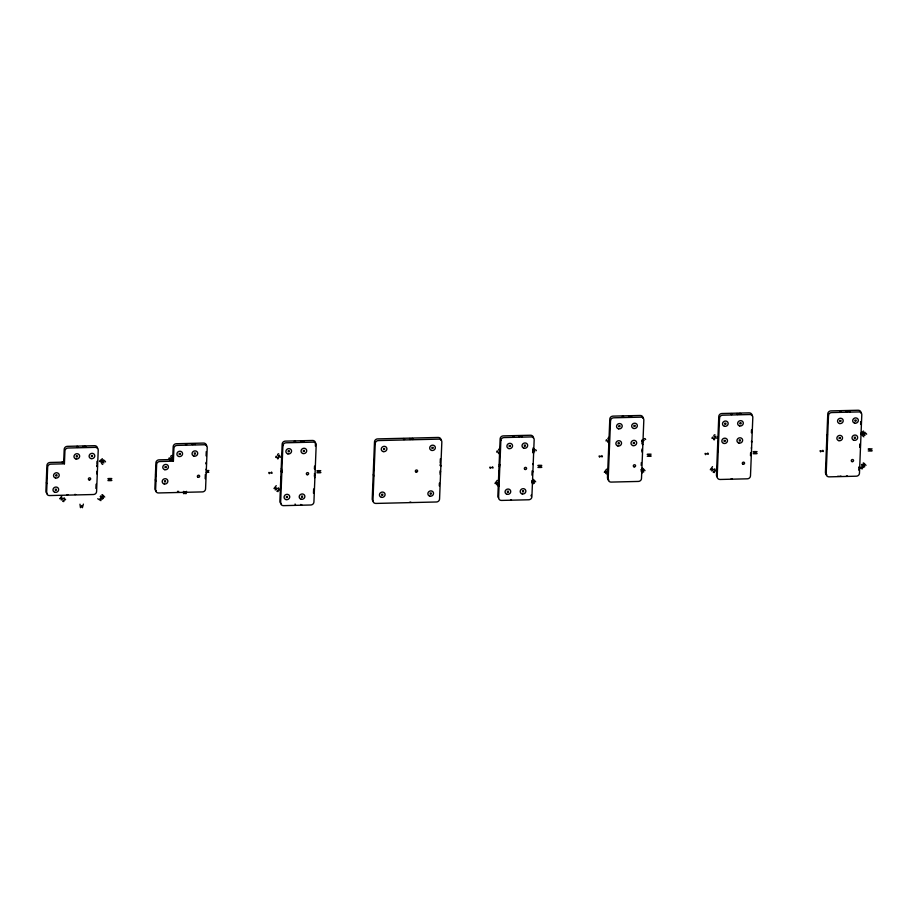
<?xml version="1.0" encoding="UTF-8"?>
<svg xmlns="http://www.w3.org/2000/svg" width="918" height="918" viewBox="0 0 918 918"><rect width="100%" height="100%" fill="white"/><g stroke="black" fill="none" stroke-linecap="round" stroke-linejoin="round"><path stroke-width="1.38" d="M46.692 474.973L47.082 476.293L47.116 475.375M97.113 474.136L96.757 472.85M374.119 467.618C373.5 468.444 373.718 465.69 374.131 467.124M64.421 463.808L64.926 450.956A3.064 2.811 -23.6 0 1 68.07 448.018L95.323 447.364A3.064 2.811 -23.6 0 1 98.226 450.153L96.585 491.578A3.064 2.811 -23.6 0 1 93.441 494.515L49.549 495.559A3.064 2.811 -23.6 0 1 46.634 492.782L47.656 467.067A3.064 2.811 -23.6 0 1 50.8 464.141L64.421 463.808L63.686 462.133L64.203 449.281A3.064 2.811 -23.6 0 1 67.335 446.343L94.588 445.689A3.064 2.811 -23.6 0 1 97.503 448.477M95.908 488.479L96.08 484.188M96.872 464.187L96.987 461.329M96.952 466.275L96.987 465.426L97.4 466.941M155.394 479.621L155.727 481.376M173.399 461.192L173.915 448.34A3.064 2.811 -23.6 0 1 177.059 445.402L204.301 444.748A3.064 2.811 -23.6 0 1 207.216 447.536L205.563 488.961A3.064 2.811 -23.6 0 1 202.43 491.899L158.527 492.955A3.064 2.811 -23.6 0 1 155.612 490.166L156.634 464.451A3.064 2.811 -23.6 0 1 159.778 461.524L173.399 461.192L172.676 459.516L173.181 446.664A3.064 2.811 -23.6 0 1 176.325 443.727L203.566 443.073A3.064 2.811 -23.6 0 1 206.481 445.861M205.173 478.726L205.345 474.434M206.091 455.867L206.252 451.576M281.034 476.626L281.367 478.381M281.275 470.67L281.677 472.552L281.711 471.6M281.447 472.047L281.482 471.163M313.474 493.253L313.646 488.961M314.438 468.96L314.553 466.103M315.356 446.102L315.471 443.245A3.064 2.811 -23.6 0 0 312.556 440.468L285.303 441.122A3.064 2.811 -23.6 0 0 282.17 444.048L279.887 501.194A3.064 2.811 -23.6 0 0 281.31 503.626M314.622 468.49L314.656 467.629L315.023 469.431L315.058 468.513M314.61 474.95L314.644 474.067M314.828 475.535L314.426 473.573M373.362 474.434L373.695 476.19M439.286 485.943L439.389 483.086M440.192 463.085L440.365 458.805M440.261 465.437L440.296 464.577L440.651 466.378L440.686 465.46M499.013 471.014L499.346 472.759M499.748 464.531L499.713 465.38L499.277 464.382M531.958 475.157L532.13 470.877M532.922 450.876L533.037 448.018M532.715 472.127L532.75 471.278M608.68 451.254L609.013 453.01M641.223 465.403L641.338 462.546M642.244 443.876L642.279 443.015L642.634 444.817L642.669 443.899M642.13 442.545L642.244 439.688M718.128 442.832L717.945 441.638M750.488 455.649L750.603 452.792M751.406 432.791L751.509 429.934M751.452 447.445L751.372 448.363M826.602 447.135L826.957 448.913M827.37 439.733L827.336 440.594L826.9 439.584M858.789 470.177L858.904 467.319M859.707 447.318L859.822 444.461M860.614 424.46L860.728 421.603M440.365 474.744L440.055 472.598M206.16 469.993L206.148 469.098M717.842 444.22L718.255 445.838L717.807 444.84M860.407 445.574L859.994 443.956L860.43 444.966M373.947 470.544L373.683 468.8M751.509 441.076L751.612 442.304L751.647 441.386M63.101 463.005L62.642 462.11L61.598 462.42M67.909 494.618L67.048 494.756M85.844 447.158L84.513 446.423L85.592 446.481M195.236 444.53L193.905 443.796L194.983 443.853M75.678 494.492L74.645 494.458M183.921 491.566C186.652 491.015 182.762 496.879 183.508 491.417M301.793 504.774L300.645 504.475M410.805 502.146L409.83 502.18M83.389 504.12L82.39 507.711L81.622 505.611L80.463 507.654L79.981 504.211M186.538 491.348L185.906 493.781L185.069 491.864M155.819 471.68L156.083 473.298L156.117 472.38M171.666 460.388L171.597 459.379M46.784 483.625L46.393 482.696M717.945 451.656L717.578 450.761M61.999 495.663L59.808 498.807L62.045 497.82L61.219 499.977L64.317 497.877M276.238 485.645L273.989 488.502L276.272 487.802L275.205 489.902L278.556 487.86M497.235 480.344L494.997 483.442L497.269 482.501L496.374 484.67L498.554 483.247M606.557 469.155L604.319 472.254L606.591 471.313L605.696 473.481L607.877 472.059M712.517 466.619L710.314 469.764L712.552 468.765L711.725 470.934L714.835 468.834M302.94 442.051L303.858 441.019M55.803 475.972L56.985 474.87M76.228 456.923L77.399 455.821M55.241 490.258L56.411 489.156M91.364 456.567L92.534 455.466M102.357 458.713C93.188 466.149 110.16 455.213 100.991 462.661M171.861 455.466C169.233 455.89 172.056 459.161 172.871 456.957L172.033 457.933L173.054 458.943M165.022 467.641L166.192 466.539M179.148 454.456L180.33 453.354M164.448 481.927L165.63 480.825M194.295 454.089L195.465 452.999M278.659 453.733C276.031 454.18 278.854 457.428 279.669 455.225C277.339 456.005 280.747 458.679 281.229 456.2M288.137 451.84L289.319 450.738M303.273 451.472L304.455 450.382M286.313 497.556L287.495 496.454M301.448 497.189L302.63 496.087M383.494 449.556L384.676 448.454M381.681 495.261L382.852 494.171M431.93 448.386L433.112 447.296M430.117 494.102L431.288 493M499.656 448.432L498.52 449.671L499.84 450.967M509.134 446.538L510.305 445.437M524.27 446.171L525.44 445.081M532.635 450.681L534.081 448.65M532.612 451.989L533.783 451.013L534.689 451.759C532.44 451.082 535.848 448.282 536.341 450.704M507.31 492.255L508.492 491.153M522.445 491.887L523.627 490.786M618.801 426.778L619.971 425.677M608.978 437.243L607.854 438.483L609.162 439.493M633.936 426.411L635.107 425.321M618.112 443.922L619.294 442.82M633.248 443.555L634.43 442.465M641.934 440.812L643.105 439.825L644.011 440.571C641.739 439.906 645.193 437.094 645.664 439.515M724.75 424.242L725.931 423.141M714.927 434.707C712.276 435.143 715.145 438.402 715.937 436.199C713.504 436.796 716.969 439.711 717.509 437.163M739.885 423.875L741.067 422.773M724.072 441.374L725.243 440.284M739.208 441.019L740.39 439.917M839.786 421.477L840.968 420.375M854.933 421.11L856.104 420.019M839.109 438.62L840.291 437.519M854.245 438.253L855.427 437.163M863.459 431.047C854.291 438.586 871.262 427.444 862.094 434.994M413.008 439.366C412.216 436.819 410.92 440.147 413.375 439.389M847.406 475.972L846.442 476.006M64.294 499.025C68.999 499.369 59.222 501.217 63.927 501.561M278.533 489.019C283.226 489.363 273.461 491.21 278.165 491.555M714.801 469.982C719.505 470.326 709.74 472.173 714.433 472.518M827.462 434.329L827.038 435.671M498.91 486.414L497.74 485.668L498.795 484.911M608.232 475.226L607.062 474.48L608.118 473.722M739.828 413.915L740.826 413.593L739.621 413.421L740.057 414.431M623.23 416.221L622.312 416.244L623.666 417.059L622.691 417.139M731.6 413.616L730.694 413.639L732.036 414.523L731.072 414.546M840.727 411L839.821 411.023L841.163 411.838L840.303 411.975M850.068 411.792L848.725 410.805M77.64 446.435L76.733 446.458L78.076 447.273L77.215 447.41M186.216 443.83L185.31 443.853L186.652 444.737L185.677 444.748M295.194 441.225L294.288 441.248L295.63 442.063L294.655 442.143M301.506 441.076L300.576 441.099L301.012 442.097L302.022 442.074M404.138 438.597L403.231 438.62L404.586 439.447L403.599 439.527M513.564 435.981L512.646 436.004L514 436.819L513.139 436.945M300.783 441.592L301.724 441.569M521.929 436.796L520.586 435.809M63.686 462.133L50.065 462.465A3.064 2.811 -23.6 0 0 46.921 465.392L45.9 491.107A3.064 2.811 -23.6 0 0 47.311 493.54M172.676 459.516L159.043 459.849A3.064 2.811 -23.6 0 0 155.911 462.775L154.878 488.491A3.064 2.811 -23.6 0 0 156.301 490.923M651.103 454.192C639.433 453.687 658.986 456.716 647.247 456.246M757.063 451.645C745.382 451.071 764.855 454.18 753.196 453.699M872.1 448.891C860.441 448.305 879.96 451.507 868.233 450.945M206.573 470.567L208.902 470.509M206.206 472.541L208.834 472.242L206.424 471.393M320.784 470.682C309.056 470.257 328.724 473.149 316.928 472.736M541.781 465.38C530.065 464.806 549.641 467.893 537.914 467.434M111.801 478.542C100.085 478.129 119.684 480.998 107.934 480.596M732.277 478.84L731.153 478.76M837.618 476.316L838.513 476.293M841.14 476.235L839.947 476.086M510.534 499.862L511.441 499.84M740.459 413.892L741.147 414.408M822.815 450.256C825.718 453.676 817.754 448.489 820.669 451.908M707.778 453.01C710.681 456.441 702.718 451.254 705.632 454.674M601.818 455.558C604.732 458.977 596.757 453.79 599.672 457.21M492.496 466.746C495.399 470.165 487.435 464.978 490.35 468.398M271.498 472.047C274.413 475.467 266.438 470.28 269.353 473.699M532.796 484.302L531.832 482.099M409.635 439.401C412.102 439.963 407.867 437.955 410.415 438.655M642.061 473.091L641.154 470.911M302.584 441.042L304.374 442.017M858.984 467.044L862.186 468.914L861.279 466.872L863.528 467.514L861.486 464.715M97.71 498.749L100.911 500.631L100.005 498.577L102.254 499.231L100.211 496.42M854.968 420.042L856.058 421.087M866.661 434.214C866.087 431.873 862.805 434.547 865.008 435.27C864.263 433.204 861.371 436.314 863.884 436.807M839.832 420.41L840.922 421.454M854.291 437.186L855.381 438.23M839.155 437.553L840.245 438.597M866.007 465.346C858.651 457.244 869.254 472.541 861.91 464.313M739.931 422.808L741.021 423.852M724.795 423.164L725.886 424.208M739.254 439.94L740.344 440.984M724.118 440.307L725.209 441.351M633.971 425.344L635.072 426.388M641.923 441.191L642.887 442.109M618.835 425.711L619.937 426.755M633.294 442.487L634.384 443.532M618.158 442.855L619.248 443.899M645.021 470.647C637.7 462.454 648.292 477.773 640.913 469.614M532.601 452.367L533.565 453.297M524.316 445.104L525.406 446.148M509.169 445.471L510.27 446.515M535.687 481.835C528.343 473.699 538.9 488.973 531.591 480.803M522.491 490.82L523.581 491.864M507.356 491.176L508.446 492.22M431.976 447.318L433.066 448.363M383.54 448.477L384.631 449.522M430.152 493.035L431.253 494.079M381.716 494.194L382.817 495.238M303.319 450.405L304.409 451.449M288.183 450.772L289.273 451.817M301.494 496.122L302.584 497.166M286.359 496.477L287.449 497.522M194.329 453.022L195.419 454.066M179.194 453.389L180.284 454.433M165.056 466.574L166.158 467.618M164.494 480.848L165.584 481.893M105.547 461.88C105.077 459.528 101.703 462.179 103.906 462.924C103.126 460.859 100.303 463.98 102.77 464.462M91.398 455.489L92.5 456.533M76.263 455.856L77.364 456.9M104.732 497.063C97.503 488.996 107.876 504.211 100.636 496.03M55.849 474.893L56.939 475.937M55.287 489.179L56.377 490.223M532.933 464.542L533.002 463.659M714.674 438.62C714.032 443.164 712.643 433.893 712.001 438.425M608.714 441.156C608.072 445.7 606.695 436.429 606.052 440.973M499.392 452.344C498.749 456.889 497.361 447.617 496.718 452.161M278.395 457.646C277.752 462.19 276.375 452.918 275.733 457.462M168.935 459.184C168.304 456.716 171.769 458.334 170.209 460.343M859.902 446.435L860.338 447.445M717.91 442.338L718.346 443.348M631.228 416.026L631.664 417.036M642.038 448.948L642.416 450.83L642.072 450.176M641.934 451.438L642.382 452.436M608.978 443.704L609.414 444.702M518.934 435.855L519.37 436.853M499.208 465.942L499.656 466.952M295.091 504.028L295.527 505.026M205.988 462.42L206.343 464.221L206.378 463.303M178.654 491.279L178.333 492.151L177.472 491.314M96.746 471.347L97.193 472.357M83.01 446.309L83.446 447.318M46.634 476.775L47.07 477.785M440.468 471.163L440.422 472.162L440.204 470.647M97.377 466.298L97.411 466.78M314.346 475.467L314.736 477.75M281.356 468.455L281.746 470.727M608.886 480.068A3.064 2.811 -23.6 0 1 607.464 477.635L609.804 419.056A3.064 2.811 -23.6 0 1 612.937 416.129L640.19 415.475A3.064 2.811 -23.6 0 1 643.105 418.264M717.256 477.016A3.064 2.811 -23.6 0 1 716.453 475.019L718.783 416.439A3.064 2.811 -23.6 0 1 721.927 413.513L749.168 412.859A3.064 2.811 -23.6 0 1 752.083 415.647M826.854 474.836A3.064 2.811 -23.6 0 1 825.431 472.403L827.772 413.823A3.064 2.811 -23.6 0 1 830.905 410.897L858.158 410.243A3.064 2.811 -23.6 0 1 861.073 413.031M373.029 500.976A3.064 2.811 -23.6 0 1 372.226 498.979L374.498 441.833A3.064 2.811 -23.6 0 1 377.642 438.896L438.184 437.45A3.064 2.811 -23.6 0 1 441.099 440.238M498.669 497.958A3.064 2.811 -23.6 0 1 497.854 495.961L500.138 438.815A3.064 2.811 -23.6 0 1 503.271 435.889L530.524 435.235A3.064 2.811 -23.6 0 1 533.438 438.012M531.155 495.158A3.064 2.811 -23.6 0 1 531.029 495.904M155.601 474.273L155.991 475.627L155.601 474.273M609.345 446.389L609.322 447.181L608.967 445.264L609.345 446.389M827.267 442.269L827.244 443.061L826.889 441.145L827.267 442.269M282.893 445.723L280.621 502.869A3.064 2.811 -23.6 0 0 283.536 505.646L310.789 504.992A3.064 2.811 -23.6 0 0 313.922 502.066L316.194 444.92A3.064 2.811 -23.6 0 0 313.29 442.143L286.037 442.797A3.064 2.811 -23.6 0 0 282.893 445.723M375.233 443.509L372.96 500.654A3.064 2.811 -23.6 0 0 375.875 503.431L436.417 501.985A3.064 2.811 -23.6 0 0 439.561 499.048L441.833 441.914A3.064 2.811 -23.6 0 0 438.919 439.125L378.377 440.571A3.064 2.811 -23.6 0 0 375.233 443.509M500.861 440.491L498.589 497.636A3.064 2.811 -23.6 0 0 501.503 500.425L528.745 499.771A3.064 2.811 -23.6 0 0 531.889 496.833L534.161 439.688A3.064 2.811 -23.6 0 0 531.247 436.911L504.005 437.565A3.064 2.811 -23.6 0 0 500.861 440.491M610.527 420.731L608.198 479.311A3.064 2.811 -23.6 0 0 611.113 482.088L638.354 481.434A3.064 2.811 -23.6 0 0 641.498 478.507L643.828 419.939A3.064 2.811 -23.6 0 0 640.913 417.151L613.672 417.805A3.064 2.811 -23.6 0 0 610.527 420.731M719.517 418.115L717.188 476.694A3.064 2.811 -23.6 0 0 720.102 479.471L747.344 478.817A3.064 2.811 -23.6 0 0 750.488 475.891L752.817 417.323A3.064 2.811 -23.6 0 0 749.903 414.534L722.661 415.188A3.064 2.811 -23.6 0 0 719.517 418.115M828.495 415.498L826.166 474.078A3.064 2.811 -23.6 0 0 829.08 476.855L856.322 476.201A3.064 2.811 -23.6 0 0 859.466 473.275L861.795 414.706A3.064 2.811 -23.6 0 0 858.881 411.918L831.639 412.572A3.064 2.811 -23.6 0 0 828.495 415.498M191.46 443.807L192.918 444.587L191.529 443.738M630.081 416.898L629.037 417.093L628.6 416.095L630.081 416.898M738.462 414.293L737.418 414.5L736.982 413.49L738.462 414.293M847.578 411.677L846.534 411.872L846.098 410.874L847.578 411.677M634.109 466.872A1.147 1.056 -23.6 0 0 635.554 465.529A1.147 1.056 -23.6 0 0 633.672 465.093A1.147 1.056 -23.6 0 0 634.109 466.872M633.684 428.476A2.88 2.639 -23.6 0 0 637.287 425.103A2.88 2.639 -23.6 0 0 632.594 424.024A2.88 2.639 -23.6 0 0 633.684 428.476M617.871 445.976A2.88 2.639 -23.6 0 0 621.475 442.614A2.88 2.639 -23.6 0 0 616.77 441.524A2.88 2.639 -23.6 0 0 617.871 445.976M618.548 428.832A2.88 2.639 -23.6 0 0 622.152 425.47A2.88 2.639 -23.6 0 0 617.458 424.38A2.88 2.639 -23.6 0 0 618.548 428.832M633.007 445.62A2.88 2.639 -23.6 0 0 636.61 442.246A2.88 2.639 -23.6 0 0 631.905 441.168A2.88 2.639 -23.6 0 0 633.007 445.62M743.098 464.256A1.147 1.056 -23.6 0 0 744.532 462.913A1.147 1.056 -23.6 0 0 742.651 462.477A1.147 1.056 -23.6 0 0 743.098 464.256M739.644 425.929A2.88 2.639 -23.6 0 0 743.247 422.567A2.88 2.639 -23.6 0 0 738.542 421.477A2.88 2.639 -23.6 0 0 739.644 425.929M738.956 443.073A2.88 2.639 -23.6 0 0 742.57 439.711A2.88 2.639 -23.6 0 0 737.865 438.62A2.88 2.639 -23.6 0 0 738.956 443.073M724.509 426.296A2.88 2.639 -23.6 0 0 728.112 422.934A2.88 2.639 -23.6 0 0 723.407 421.844A2.88 2.639 -23.6 0 0 724.509 426.296M723.82 443.44A2.88 2.639 -23.6 0 0 727.423 440.066A2.88 2.639 -23.6 0 0 722.73 438.988A2.88 2.639 -23.6 0 0 723.82 443.44M852.076 461.639A1.147 1.056 -23.6 0 0 853.522 460.297A1.147 1.056 -23.6 0 0 851.64 459.861A1.147 1.056 -23.6 0 0 852.076 461.639M853.992 440.307A2.88 2.639 -23.6 0 0 857.607 436.945A2.88 2.639 -23.6 0 0 852.902 435.866A2.88 2.639 -23.6 0 0 853.992 440.307M839.545 423.531A2.88 2.639 -23.6 0 0 843.149 420.169A2.88 2.639 -23.6 0 0 838.444 419.078A2.88 2.639 -23.6 0 0 839.545 423.531M854.681 423.164A2.88 2.639 -23.6 0 0 858.284 419.801A2.88 2.639 -23.6 0 0 853.591 418.723A2.88 2.639 -23.6 0 0 854.681 423.164M838.857 440.674A2.88 2.639 -23.6 0 0 842.472 437.312A2.88 2.639 -23.6 0 0 837.767 436.222A2.88 2.639 -23.6 0 0 838.857 440.674M416.141 472.104A1.147 1.056 -23.6 0 0 417.587 470.762A1.147 1.056 -23.6 0 0 415.705 470.326A1.147 1.056 -23.6 0 0 416.141 472.104M381.429 497.326A2.88 2.639 -23.6 0 0 385.032 493.953A2.88 2.639 -23.6 0 0 380.339 492.874A2.88 2.639 -23.6 0 0 381.429 497.326M383.254 451.61A2.88 2.639 -23.6 0 0 386.857 448.248A2.88 2.639 -23.6 0 0 382.152 447.158A2.88 2.639 -23.6 0 0 383.254 451.61M429.865 496.156A2.88 2.639 -23.6 0 0 433.468 492.794A2.88 2.639 -23.6 0 0 428.775 491.704A2.88 2.639 -23.6 0 0 429.865 496.156M431.689 450.44A2.88 2.639 -23.6 0 0 435.293 447.077A2.88 2.639 -23.6 0 0 430.588 445.999A2.88 2.639 -23.6 0 0 431.689 450.44M89.195 479.953A1.147 1.056 -23.6 0 0 90.63 478.599A1.147 1.056 -23.6 0 0 88.759 478.163A1.147 1.056 -23.6 0 0 89.195 479.953M75.976 458.977A2.88 2.639 -23.6 0 0 79.579 455.615A2.88 2.639 -23.6 0 0 74.886 454.525A2.88 2.639 -23.6 0 0 75.976 458.977M54.988 492.312A2.88 2.639 -23.6 0 0 58.591 488.95A2.88 2.639 -23.6 0 0 53.898 487.86A2.88 2.639 -23.6 0 0 54.988 492.312M55.562 478.026A2.88 2.639 -23.6 0 0 59.165 474.663A2.88 2.639 -23.6 0 0 54.46 473.573A2.88 2.639 -23.6 0 0 55.562 478.026M91.112 458.621A2.88 2.639 -23.6 0 0 94.715 455.248A2.88 2.639 -23.6 0 0 90.021 454.169A2.88 2.639 -23.6 0 0 91.112 458.621M525.13 469.488A1.147 1.056 -23.6 0 0 526.565 468.146A1.147 1.056 -23.6 0 0 524.683 467.71A1.147 1.056 -23.6 0 0 525.13 469.488M508.882 448.592A2.88 2.639 -23.6 0 0 512.485 445.23A2.88 2.639 -23.6 0 0 507.792 444.14A2.88 2.639 -23.6 0 0 508.882 448.592M507.057 494.309A2.88 2.639 -23.6 0 0 510.672 490.946A2.88 2.639 -23.6 0 0 505.967 489.856A2.88 2.639 -23.6 0 0 507.057 494.309M522.204 493.941A2.88 2.639 -23.6 0 0 525.807 490.579A2.88 2.639 -23.6 0 0 521.103 489.489A2.88 2.639 -23.6 0 0 522.204 493.941M524.017 448.225A2.88 2.639 -23.6 0 0 527.62 444.863A2.88 2.639 -23.6 0 0 522.927 443.784A2.88 2.639 -23.6 0 0 524.017 448.225M307.163 474.721A1.147 1.056 -23.6 0 0 308.597 473.367A1.147 1.056 -23.6 0 0 306.715 472.942A1.147 1.056 -23.6 0 0 307.163 474.721M303.02 453.538A2.88 2.639 -23.6 0 0 306.635 450.164A2.88 2.639 -23.6 0 0 301.93 449.086A2.88 2.639 -23.6 0 0 303.02 453.538M301.207 499.243A2.88 2.639 -23.6 0 0 304.81 495.881A2.88 2.639 -23.6 0 0 300.106 494.791A2.88 2.639 -23.6 0 0 301.207 499.243M287.885 453.894A2.88 2.639 -23.6 0 0 291.499 450.531A2.88 2.639 -23.6 0 0 286.795 449.441A2.88 2.639 -23.6 0 0 287.885 453.894M286.072 499.61A2.88 2.639 -23.6 0 0 289.675 496.248A2.88 2.639 -23.6 0 0 284.97 495.158A2.88 2.639 -23.6 0 0 286.072 499.61M198.173 477.337A1.147 1.056 -23.6 0 0 199.619 475.983A1.147 1.056 -23.6 0 0 197.737 475.547A1.147 1.056 -23.6 0 0 198.173 477.337M164.77 469.695A2.88 2.639 -23.6 0 0 168.373 466.333A2.88 2.639 -23.6 0 0 163.679 465.242A2.88 2.639 -23.6 0 0 164.77 469.695M178.907 456.51A2.88 2.639 -23.6 0 0 182.51 453.148A2.88 2.639 -23.6 0 0 177.805 452.058A2.88 2.639 -23.6 0 0 178.907 456.51M164.196 483.981A2.88 2.639 -23.6 0 0 167.81 480.619A2.88 2.639 -23.6 0 0 163.106 479.529A2.88 2.639 -23.6 0 0 164.196 483.981M194.042 456.143A2.88 2.639 -23.6 0 0 197.645 452.781A2.88 2.639 -23.6 0 0 192.952 451.702A2.88 2.639 -23.6 0 0 194.042 456.143"/></g></svg>
